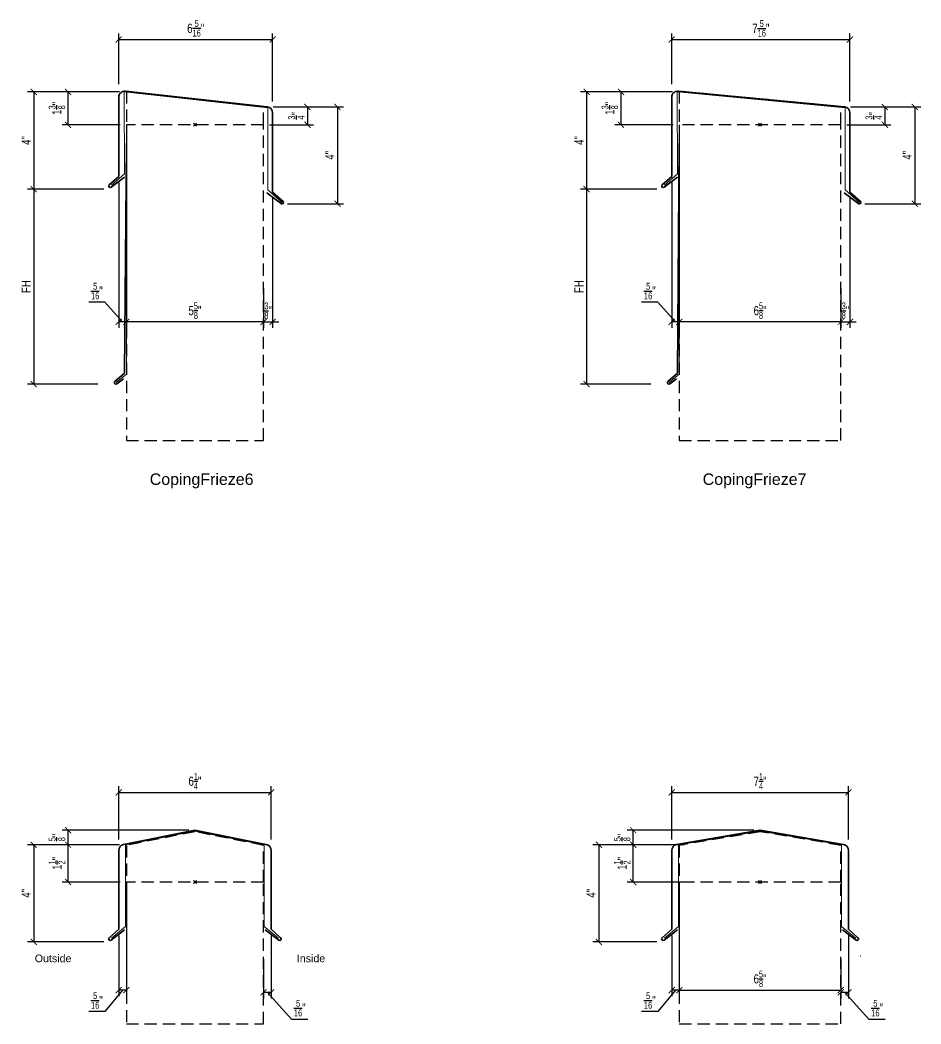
# Model space of a CAD drawing. Header units: inches. Extents: x 1550 to 1938, y 1113 to 1725.
# Drawn here: x 1650.75 to 1687.69, y 1655.64 to 1696.81 of the extents above; entities that cross this region are included whole.
import ezdxf
from ezdxf.enums import TextEntityAlignment as Align

# ---------------------------------------------------------------- set-up
doc = ezdxf.new("R2010")
doc.units = ezdxf.units.IN
doc.header["$LTSCALE"] = 4
doc.header["$MEASUREMENT"] = 0
doc.header["$PDMODE"] = 99
doc.header["$PDSIZE"] = 0.0625
doc.linetypes.add('HIDDEN2', pattern=[0.1875, 0.125, -0.0625])
doc.layers.get('Defpoints').update_dxf_attribs({"color": 121})
for name, color, linetype, lineweight in [('A-Anno-Dims', 211, 'Continuous', 25), ('G-Anno-Ttlb', 213, 'Continuous', 50), ('SubStrate', 81, 'HIDDEN2', 25), ('Thin', 150, 'Continuous', 18), ('Wide', 212, 'Continuous', 35)]:
    doc.layers.add(name, color=color, linetype=linetype, lineweight=lineweight)
doc.layers.add('G-Anno-Nplt', color=140, linetype='Continuous', lineweight=18, plot=False)
doc.styles.add('Arch-Dim', font='arial.ttf', dxfattribs={"width": 0.75})
doc.styles.add('RomanS', font='romans.shx')
doc.dimstyles.new('Aec-Arch-I-3', dxfattribs={"dimscale": 4, "dimtxt": 0.09375, "dimasz": 0.0625, "dimexe": 0.0625, "dimexo": 0.0625, "dimgap": 0.03125, "dimtad": 1, "dimdec": 4, "dimzin": 3, "dimdsep": 46, "dimlunit": 4, "dimtxsty": 'Arch-Dim', "dimblk": 'ARCHTICK', "dimcen": 0.09375, "dimclrd": 8, "dimclre": 8, "dimazin": 2, "dimtfac": 0.75, "dimtdec": 4, "dimtix": 1, "dimtmove": 1, "dimatfit": 2, "dimldrblk": 'OPEN90', "dimfxl": 1, "dimtolj": 1, "dimtzin": 0, "dimarcsym": 0})

# ---------------------------------------------------------------- blocks, each defined once
blk = doc.blocks.new('_ArchTick')
at = {"color": 0, "linetype": 'ByBlock', "const_width": 0.15}
blk.add_lwpolyline([(-0.5, -0.5), (0.5, 0.5)], dxfattribs=at)
blk = doc.blocks.new('*D57')
at = {"layer": 'A-Anno-Dims', "color": 8, "lineweight": -2, "transparency": 16777216}
for p, q in [((1661.132, 1693.246), (1664.014, 1693.246)), ((1663.764, 1693.246), (1663.764, 1689.277)), ((1661.711, 1689.277), (1664.014, 1689.277))]:
    blk.add_line(p, q, dxfattribs=at)
at = {"layer": 'Defpoints', "color": 0, "transparency": 16777216}
for p in [(1660.882, 1693.246), (1661.461, 1689.277), (1663.764, 1689.277)]:
    blk.add_point(p, dxfattribs=at)
at = {"layer": 'A-Anno-Dims', "color": 8, "lineweight": -2, "transparency": 16777216, "xscale": 0.25, "yscale": 0.25, "zscale": 0.25}
for p, rotation in [((1663.764, 1693.246), 90), ((1663.764, 1689.277), 270)]:
    blk.add_blockref('_ArchTick', p, dxfattribs=dict(at, rotation=rotation))
at = {"layer": 'A-Anno-Dims', "color": 0, "transparency": 16777216, "insert": (1663.452, 1691.262), "char_height": 0.375, "attachment_point": 5, "rotation": 90, "style": 'Arch-Dim'}
blk.add_mtext('\\A1;4"', dxfattribs=at)
blk = doc.blocks.new('_Open90')
at = {"color": 0, "linetype": 'ByBlock', "lineweight": -2}
for p, q in [((0, 0), (-1, 0)), ((-0.5, 0.5), (0, 0)), ((0, 0), (-0.5, -0.5))]:
    blk.add_line(p, q, dxfattribs=at)
blk = doc.blocks.new('*D58')
at = {"layer": 'A-Anno-Dims', "color": 8, "lineweight": -2, "transparency": 16777216}
for p, q in [((1654.792, 1694.173), (1654.792, 1696.26)), ((1661.104, 1693.472), (1661.104, 1696.26)), ((1654.792, 1696.01), (1661.104, 1696.01))]:
    blk.add_line(p, q, dxfattribs=at)
at = {"layer": 'Defpoints', "color": 0, "transparency": 16777216}
for p in [(1661.104, 1696.01), (1654.792, 1693.923), (1661.104, 1693.222)]:
    blk.add_point(p, dxfattribs=at)
at = {"layer": 'A-Anno-Dims', "color": 8, "lineweight": -2, "transparency": 16777216, "xscale": 0.25, "yscale": 0.25, "zscale": 0.25, "rotation": 180}
blk.add_blockref('_ArchTick', (1654.792, 1696.01), dxfattribs=at)
at = {"layer": 'A-Anno-Dims', "color": 8, "lineweight": -2, "transparency": 16777216, "xscale": 0.25, "yscale": 0.25, "zscale": 0.25}
blk.add_blockref('_ArchTick', (1661.104, 1696.01), dxfattribs=at)
at = {"layer": 'A-Anno-Dims', "color": 0, "transparency": 16777216, "insert": (1657.948, 1696.47), "char_height": 0.375, "attachment_point": 5, "style": 'Arch-Dim'}
blk.add_mtext('\\A1;6{\\H0.750000x;\\S5/16;}"', dxfattribs=at)
blk = doc.blocks.new('Anno_Title_T2')
at = {"color": 0, "linetype": 'ByBlock', "lineweight": -2, "style": 'RomanS'}
blk.add_attdef('TITLE', (0, 0.5), '', height=1.25, dxfattribs=at)
blk.add_attdef('SCALE', text='', height=0.75, dxfattribs=at).set_placement((0, -0.5), align=Align.TOP_LEFT)
blk = doc.blocks.new('AecDtl_CopingFrieze6')
at = {"layer": 'Thin'}
for points in [[(-3.425, -2.479), (-2.892, -2.005), (-2.895, 1.353), (2.997, 0.698), (2.997, -2.666), (3.585, -3.183)], [(-2.812, -0.755), (-2.812, -10.221), (-3.233, -10.574)]]:
    blk.add_lwpolyline(points, dxfattribs=at)
at = {"layer": 'Wide'}
for points in [[(3.529, -3.225, 0.937731), (3.625, -3.143), (3.187, -2.759), (3.187, 0.485, 0.382162), (2.965, 0.733), (-2.847, 1.379, 0.447008), (-3.125, 1.13), (-3.125, -2.12), (-3.517, -2.464, 0.414214), (-3.523, -2.553), (-3.521, -2.554, 0.393565), (-3.437, -2.563), (-2.888, -2.146)], [(-2.812, -0.755), (-2.888, -10.182), (-3.28, -10.527, 0.414214), (-3.286, -10.615), (-3.285, -10.617, 0.393565), (-3.2, -10.625), (-2.926, -10.417)]]:
    blk.add_lwpolyline(points, format="xyb", dxfattribs=at)
blk = doc.blocks.new('*D59')
at = {"layer": 'A-Anno-Dims', "color": 8, "lineweight": -2, "transparency": 16777216}
for p, q in [((1661.382, 1693.246), (1662.784, 1693.246)), ((1662.534, 1693.246), (1662.534, 1692.513)), ((1660.979, 1692.513), (1662.784, 1692.513))]:
    blk.add_line(p, q, dxfattribs=at)
at = {"layer": 'Defpoints', "color": 0, "transparency": 16777216}
for p in [(1661.132, 1693.246), (1660.729, 1692.513), (1662.534, 1692.513)]:
    blk.add_point(p, dxfattribs=at)
at = {"layer": 'A-Anno-Dims', "color": 8, "lineweight": -2, "transparency": 16777216, "xscale": 0.25, "yscale": 0.25, "zscale": 0.25}
for p, rotation in [((1662.534, 1693.246), 90), ((1662.534, 1692.513), 270)]:
    blk.add_blockref('_ArchTick', p, dxfattribs=dict(at, rotation=rotation))
at = {"layer": 'A-Anno-Dims', "color": 0, "transparency": 16777216, "insert": (1662.078, 1692.88), "char_height": 0.375, "attachment_point": 5, "rotation": 90, "style": 'Arch-Dim'}
blk.add_mtext('\\A1;{\\H0.750000x;\\S3/4;}"', dxfattribs=at)
blk = doc.blocks.new('*D53')
at = {"layer": 'A-Anno-Dims', "color": 8, "lineweight": -2, "transparency": 16777216}
for p, q in [((1654.82, 1693.861), (1652.465, 1693.861)), ((1652.715, 1692.513), (1652.715, 1693.861)), ((1654.854, 1692.513), (1652.465, 1692.513))]:
    blk.add_line(p, q, dxfattribs=at)
at = {"layer": 'Defpoints', "color": 0, "transparency": 16777216}
for p in [(1652.715, 1693.861), (1655.07, 1693.861), (1655.104, 1692.513)]:
    blk.add_point(p, dxfattribs=at)
at = {"layer": 'A-Anno-Dims', "color": 8, "lineweight": -2, "transparency": 16777216, "xscale": 0.25, "yscale": 0.25, "zscale": 0.25}
for p, rotation in [((1652.715, 1693.861), 90), ((1652.715, 1692.513), 270)]:
    blk.add_blockref('_ArchTick', p, dxfattribs=dict(at, rotation=rotation))
at = {"layer": 'A-Anno-Dims', "color": 0, "transparency": 16777216, "insert": (1652.256, 1693.187), "char_height": 0.375, "attachment_point": 5, "rotation": 90, "style": 'Arch-Dim'}
blk.add_mtext('\\A1;1{\\H0.750000x;\\S3/8;}"', dxfattribs=at)
blk = doc.blocks.new('*D54')
at = {"layer": 'A-Anno-Dims', "color": 8, "lineweight": -2, "transparency": 16777216}
for p, q in [((1654.82, 1693.861), (1651.054, 1693.861)), ((1651.304, 1693.861), (1651.304, 1689.876)), ((1654.186, 1689.876), (1651.054, 1689.876))]:
    blk.add_line(p, q, dxfattribs=at)
at = {"layer": 'Defpoints', "color": 0, "transparency": 16777216}
for p in [(1655.07, 1693.861), (1651.304, 1689.876), (1654.436, 1689.876)]:
    blk.add_point(p, dxfattribs=at)
at = {"layer": 'A-Anno-Dims', "color": 8, "lineweight": -2, "transparency": 16777216, "xscale": 0.25, "yscale": 0.25, "zscale": 0.25}
for p, rotation in [((1651.304, 1693.861), 90), ((1651.304, 1689.876), 270)]:
    blk.add_blockref('_ArchTick', p, dxfattribs=dict(at, rotation=rotation))
at = {"layer": 'A-Anno-Dims', "color": 0, "transparency": 16777216, "insert": (1650.992, 1691.868), "char_height": 0.375, "attachment_point": 5, "rotation": 90, "style": 'Arch-Dim'}
blk.add_mtext('\\A1;4"', dxfattribs=at)
blk = doc.blocks.new('*D55')
at = {"layer": 'A-Anno-Dims', "color": 8, "lineweight": -2, "transparency": 16777216}
for p, q in [((1655.104, 1692.013), (1655.104, 1684.181)), ((1654.792, 1690.144), (1654.792, 1684.181)), ((1654.227, 1685.239), (1653.56, 1685.239)), ((1654.948, 1684.431), (1654.227, 1685.239)), ((1655.104, 1684.431), (1654.792, 1684.431))]:
    blk.add_line(p, q, dxfattribs=at)
at = {"layer": 'Defpoints', "color": 0, "transparency": 16777216}
for p in [(1655.104, 1692.263), (1654.792, 1690.394), (1654.792, 1684.431)]:
    blk.add_point(p, dxfattribs=at)
at = {"layer": 'A-Anno-Dims', "color": 8, "lineweight": -2, "transparency": 16777216, "xscale": 0.25, "yscale": 0.25, "zscale": 0.25, "rotation": 180}
blk.add_blockref('_ArchTick', (1654.792, 1684.431), dxfattribs=at)
at = {"layer": 'A-Anno-Dims', "color": 8, "lineweight": -2, "transparency": 16777216, "xscale": 0.25, "yscale": 0.25, "zscale": 0.25}
blk.add_blockref('_ArchTick', (1655.104, 1684.431), dxfattribs=at)
at = {"layer": 'A-Anno-Dims', "color": 0, "transparency": 16777216, "insert": (1653.893, 1685.696), "char_height": 0.375, "attachment_point": 5, "style": 'Arch-Dim'}
blk.add_mtext('\\A1;{\\H0.750000x;\\S5/16;}"', dxfattribs=at)
blk = doc.blocks.new('*D60')
at = {"layer": 'A-Anno-Dims', "color": 8, "lineweight": -2, "transparency": 16777216}
for p, q in [((1661.104, 1689.505), (1661.104, 1684.181)), ((1660.729, 1685.793), (1660.729, 1684.181)), ((1660.729, 1684.431), (1660.479, 1684.431)), ((1660.729, 1684.431), (1661.104, 1684.431)), ((1661.104, 1684.431), (1661.354, 1684.431))]:
    blk.add_line(p, q, dxfattribs=at)
at = {"layer": 'Defpoints', "color": 0, "transparency": 16777216}
for p in [(1661.104, 1689.755), (1660.729, 1686.043), (1661.104, 1684.431)]:
    blk.add_point(p, dxfattribs=at)
at = {"layer": 'A-Anno-Dims', "color": 8, "lineweight": -2, "transparency": 16777216, "xscale": 0.25, "yscale": 0.25, "zscale": 0.25}
blk.add_blockref('_ArchTick', (1660.729, 1684.431), dxfattribs=at)
at = {"layer": 'A-Anno-Dims', "color": 8, "lineweight": -2, "transparency": 16777216, "xscale": 0.25, "yscale": 0.25, "zscale": 0.25, "rotation": 180}
blk.add_blockref('_ArchTick', (1661.104, 1684.431), dxfattribs=at)
at = {"layer": 'A-Anno-Dims', "color": 0, "transparency": 16777216, "insert": (1660.917, 1684.89), "char_height": 0.375, "attachment_point": 5, "style": 'Arch-Dim'}
blk.add_mtext('\\A1;{\\H0.750000x;\\S3/8;}"', dxfattribs=at)
blk = doc.blocks.new('*D62')
at = {"layer": 'A-Anno-Dims', "color": 8, "lineweight": -2, "transparency": 16777216}
for p, q in [((1653.936, 1689.876), (1651.054, 1689.876)), ((1651.304, 1689.876), (1651.304, 1681.876)), ((1653.936, 1681.876), (1651.054, 1681.876))]:
    blk.add_line(p, q, dxfattribs=at)
at = {"layer": 'Defpoints', "color": 0, "transparency": 16777216}
for p in [(1654.186, 1689.876), (1651.304, 1681.876), (1654.186, 1681.876)]:
    blk.add_point(p, dxfattribs=at)
at = {"layer": 'A-Anno-Dims', "color": 8, "lineweight": -2, "transparency": 16777216, "xscale": 0.25, "yscale": 0.25, "zscale": 0.25}
for p, rotation in [((1651.304, 1689.876), 90), ((1651.304, 1681.876), 270)]:
    blk.add_blockref('_ArchTick', p, dxfattribs=dict(at, rotation=rotation))
at = {"layer": 'A-Anno-Dims', "color": 0, "transparency": 16777216, "insert": (1650.992, 1685.876), "char_height": 0.375, "attachment_point": 5, "rotation": 90, "style": 'Arch-Dim'}
blk.add_mtext('\\A1;FH', dxfattribs=at)
blk = doc.blocks.new('*D63')
at = {"layer": 'A-Anno-Dims', "color": 8, "lineweight": -2, "transparency": 16777216}
for p, q in [((1655.104, 1685.543), (1655.104, 1684.181)), ((1660.729, 1685.543), (1660.729, 1684.181)), ((1660.729, 1684.431), (1655.104, 1684.431))]:
    blk.add_line(p, q, dxfattribs=at)
at = {"layer": 'Defpoints', "color": 0, "transparency": 16777216}
for p in [(1655.104, 1685.793), (1660.729, 1685.793), (1655.104, 1684.431)]:
    blk.add_point(p, dxfattribs=at)
at = {"layer": 'A-Anno-Dims', "color": 8, "lineweight": -2, "transparency": 16777216, "xscale": 0.25, "yscale": 0.25, "zscale": 0.25, "rotation": 180}
blk.add_blockref('_ArchTick', (1655.104, 1684.431), dxfattribs=at)
at = {"layer": 'A-Anno-Dims', "color": 8, "lineweight": -2, "transparency": 16777216, "xscale": 0.25, "yscale": 0.25, "zscale": 0.25}
blk.add_blockref('_ArchTick', (1660.729, 1684.431), dxfattribs=at)
at = {"layer": 'A-Anno-Dims', "color": 0, "transparency": 16777216, "insert": (1657.917, 1684.891), "char_height": 0.375, "attachment_point": 5, "style": 'Arch-Dim'}
blk.add_mtext('\\A1;5{\\H0.750000x;\\S5/8;}"', dxfattribs=at)
blk = doc.blocks.new('*D64')
at = {"layer": 'A-Anno-Dims', "color": 8, "lineweight": -2, "transparency": 16777216}
for p, q in [((1684.811, 1693.246), (1687.694, 1693.246)), ((1687.444, 1693.246), (1687.444, 1689.277)), ((1685.391, 1689.277), (1687.694, 1689.277))]:
    blk.add_line(p, q, dxfattribs=at)
at = {"layer": 'Defpoints', "color": 0, "transparency": 16777216}
for p in [(1684.561, 1693.246), (1685.141, 1689.277), (1687.444, 1689.277)]:
    blk.add_point(p, dxfattribs=at)
at = {"layer": 'A-Anno-Dims', "color": 8, "lineweight": -2, "transparency": 16777216, "xscale": 0.25, "yscale": 0.25, "zscale": 0.25}
for p, rotation in [((1687.444, 1693.246), 90), ((1687.444, 1689.277), 270)]:
    blk.add_blockref('_ArchTick', p, dxfattribs=dict(at, rotation=rotation))
at = {"layer": 'A-Anno-Dims', "color": 0, "transparency": 16777216, "insert": (1687.131, 1691.262), "char_height": 0.375, "attachment_point": 5, "rotation": 90, "style": 'Arch-Dim'}
blk.add_mtext('\\A1;4"', dxfattribs=at)
blk = doc.blocks.new('*D65')
at = {"layer": 'A-Anno-Dims', "color": 8, "lineweight": -2, "transparency": 16777216}
for p, q in [((1677.471, 1694.173), (1677.471, 1696.26)), ((1684.783, 1693.472), (1684.783, 1696.26)), ((1677.471, 1696.01), (1684.783, 1696.01))]:
    blk.add_line(p, q, dxfattribs=at)
at = {"layer": 'Defpoints', "color": 0, "transparency": 16777216}
for p in [(1684.783, 1696.01), (1677.471, 1693.923), (1684.783, 1693.222)]:
    blk.add_point(p, dxfattribs=at)
at = {"layer": 'A-Anno-Dims', "color": 8, "lineweight": -2, "transparency": 16777216, "xscale": 0.25, "yscale": 0.25, "zscale": 0.25, "rotation": 180}
blk.add_blockref('_ArchTick', (1677.471, 1696.01), dxfattribs=at)
at = {"layer": 'A-Anno-Dims', "color": 8, "lineweight": -2, "transparency": 16777216, "xscale": 0.25, "yscale": 0.25, "zscale": 0.25}
blk.add_blockref('_ArchTick', (1684.783, 1696.01), dxfattribs=at)
at = {"layer": 'A-Anno-Dims', "color": 0, "transparency": 16777216, "insert": (1681.127, 1696.467), "char_height": 0.375, "attachment_point": 5, "style": 'Arch-Dim'}
blk.add_mtext('\\A1;7{\\H0.750000x;\\S5/16;}"', dxfattribs=at)
blk = doc.blocks.new('*D70')
at = {"layer": 'A-Anno-Dims', "color": 8, "lineweight": -2, "transparency": 16777216}
for p, q in [((1685.061, 1693.246), (1686.464, 1693.246)), ((1686.214, 1693.246), (1686.214, 1692.513)), ((1684.658, 1692.513), (1686.464, 1692.513))]:
    blk.add_line(p, q, dxfattribs=at)
at = {"layer": 'Defpoints', "color": 0, "transparency": 16777216}
for p in [(1684.811, 1693.246), (1684.408, 1692.513), (1686.214, 1692.513)]:
    blk.add_point(p, dxfattribs=at)
at = {"layer": 'A-Anno-Dims', "color": 8, "lineweight": -2, "transparency": 16777216, "xscale": 0.25, "yscale": 0.25, "zscale": 0.25}
for p, rotation in [((1686.214, 1693.246), 90), ((1686.214, 1692.513), 270)]:
    blk.add_blockref('_ArchTick', p, dxfattribs=dict(at, rotation=rotation))
at = {"layer": 'A-Anno-Dims', "color": 0, "transparency": 16777216, "insert": (1685.758, 1692.88), "char_height": 0.375, "attachment_point": 5, "rotation": 90, "style": 'Arch-Dim'}
blk.add_mtext('\\A1;{\\H0.750000x;\\S3/4;}"', dxfattribs=at)
blk = doc.blocks.new('*D66')
at = {"layer": 'A-Anno-Dims', "color": 8, "lineweight": -2, "transparency": 16777216}
for p, q in [((1677.499, 1693.861), (1675.144, 1693.861)), ((1675.394, 1692.513), (1675.394, 1693.861)), ((1677.533, 1692.513), (1675.144, 1692.513))]:
    blk.add_line(p, q, dxfattribs=at)
at = {"layer": 'Defpoints', "color": 0, "transparency": 16777216}
for p in [(1675.394, 1693.861), (1677.749, 1693.861), (1677.783, 1692.513)]:
    blk.add_point(p, dxfattribs=at)
at = {"layer": 'A-Anno-Dims', "color": 8, "lineweight": -2, "transparency": 16777216, "xscale": 0.25, "yscale": 0.25, "zscale": 0.25}
for p, rotation in [((1675.394, 1693.861), 90), ((1675.394, 1692.513), 270)]:
    blk.add_blockref('_ArchTick', p, dxfattribs=dict(at, rotation=rotation))
at = {"layer": 'A-Anno-Dims', "color": 0, "transparency": 16777216, "insert": (1674.935, 1693.187), "char_height": 0.375, "attachment_point": 5, "rotation": 90, "style": 'Arch-Dim'}
blk.add_mtext('\\A1;1{\\H0.750000x;\\S3/8;}"', dxfattribs=at)
blk = doc.blocks.new('*D67')
at = {"layer": 'A-Anno-Dims', "color": 8, "lineweight": -2, "transparency": 16777216}
for p, q in [((1677.499, 1693.861), (1673.733, 1693.861)), ((1673.983, 1693.861), (1673.983, 1689.876)), ((1676.865, 1689.876), (1673.733, 1689.876))]:
    blk.add_line(p, q, dxfattribs=at)
at = {"layer": 'Defpoints', "color": 0, "transparency": 16777216}
for p in [(1677.749, 1693.861), (1673.983, 1689.876), (1677.115, 1689.876)]:
    blk.add_point(p, dxfattribs=at)
at = {"layer": 'A-Anno-Dims', "color": 8, "lineweight": -2, "transparency": 16777216, "xscale": 0.25, "yscale": 0.25, "zscale": 0.25}
for p, rotation in [((1673.983, 1693.861), 90), ((1673.983, 1689.876), 270)]:
    blk.add_blockref('_ArchTick', p, dxfattribs=dict(at, rotation=rotation))
at = {"layer": 'A-Anno-Dims', "color": 0, "transparency": 16777216, "insert": (1673.671, 1691.868), "char_height": 0.375, "attachment_point": 5, "rotation": 90, "style": 'Arch-Dim'}
blk.add_mtext('\\A1;4"', dxfattribs=at)
blk = doc.blocks.new('*D68')
at = {"layer": 'A-Anno-Dims', "color": 8, "lineweight": -2, "transparency": 16777216}
for p, q in [((1677.783, 1692.013), (1677.783, 1684.181)), ((1677.471, 1690.144), (1677.471, 1684.181)), ((1676.906, 1685.239), (1676.239, 1685.239)), ((1677.627, 1684.431), (1676.906, 1685.239)), ((1677.783, 1684.431), (1677.471, 1684.431))]:
    blk.add_line(p, q, dxfattribs=at)
at = {"layer": 'Defpoints', "color": 0, "transparency": 16777216}
for p in [(1677.783, 1692.263), (1677.471, 1690.394), (1677.471, 1684.431)]:
    blk.add_point(p, dxfattribs=at)
at = {"layer": 'A-Anno-Dims', "color": 8, "lineweight": -2, "transparency": 16777216, "xscale": 0.25, "yscale": 0.25, "zscale": 0.25, "rotation": 180}
blk.add_blockref('_ArchTick', (1677.471, 1684.431), dxfattribs=at)
at = {"layer": 'A-Anno-Dims', "color": 8, "lineweight": -2, "transparency": 16777216, "xscale": 0.25, "yscale": 0.25, "zscale": 0.25}
blk.add_blockref('_ArchTick', (1677.783, 1684.431), dxfattribs=at)
at = {"layer": 'A-Anno-Dims', "color": 0, "transparency": 16777216, "insert": (1676.573, 1685.696), "char_height": 0.375, "attachment_point": 5, "style": 'Arch-Dim'}
blk.add_mtext('\\A1;{\\H0.750000x;\\S5/16;}"', dxfattribs=at)
blk = doc.blocks.new('*D71')
at = {"layer": 'A-Anno-Dims', "color": 8, "lineweight": -2, "transparency": 16777216}
for p, q in [((1684.783, 1689.505), (1684.783, 1684.181)), ((1684.408, 1685.793), (1684.408, 1684.181)), ((1684.408, 1684.431), (1684.158, 1684.431)), ((1684.408, 1684.431), (1684.783, 1684.431)), ((1684.783, 1684.431), (1685.033, 1684.431))]:
    blk.add_line(p, q, dxfattribs=at)
at = {"layer": 'Defpoints', "color": 0, "transparency": 16777216}
for p in [(1684.783, 1689.755), (1684.408, 1686.043), (1684.783, 1684.431)]:
    blk.add_point(p, dxfattribs=at)
at = {"layer": 'A-Anno-Dims', "color": 8, "lineweight": -2, "transparency": 16777216, "xscale": 0.25, "yscale": 0.25, "zscale": 0.25}
blk.add_blockref('_ArchTick', (1684.408, 1684.431), dxfattribs=at)
at = {"layer": 'A-Anno-Dims', "color": 8, "lineweight": -2, "transparency": 16777216, "xscale": 0.25, "yscale": 0.25, "zscale": 0.25, "rotation": 180}
blk.add_blockref('_ArchTick', (1684.783, 1684.431), dxfattribs=at)
at = {"layer": 'A-Anno-Dims', "color": 0, "transparency": 16777216, "insert": (1684.596, 1684.89), "char_height": 0.375, "attachment_point": 5, "style": 'Arch-Dim'}
blk.add_mtext('\\A1;{\\H0.750000x;\\S3/8;}"', dxfattribs=at)
blk = doc.blocks.new('*D69')
at = {"layer": 'A-Anno-Dims', "color": 8, "lineweight": -2, "transparency": 16777216}
for p, q in [((1676.615, 1689.876), (1673.733, 1689.876)), ((1673.983, 1689.876), (1673.983, 1681.876)), ((1676.615, 1681.876), (1673.733, 1681.876))]:
    blk.add_line(p, q, dxfattribs=at)
at = {"layer": 'Defpoints', "color": 0, "transparency": 16777216}
for p in [(1676.865, 1689.876), (1673.983, 1681.876), (1676.865, 1681.876)]:
    blk.add_point(p, dxfattribs=at)
at = {"layer": 'A-Anno-Dims', "color": 8, "lineweight": -2, "transparency": 16777216, "xscale": 0.25, "yscale": 0.25, "zscale": 0.25}
for p, rotation in [((1673.983, 1689.876), 90), ((1673.983, 1681.876), 270)]:
    blk.add_blockref('_ArchTick', p, dxfattribs=dict(at, rotation=rotation))
at = {"layer": 'A-Anno-Dims', "color": 0, "transparency": 16777216, "insert": (1673.671, 1685.876), "char_height": 0.375, "attachment_point": 5, "rotation": 90, "style": 'Arch-Dim'}
blk.add_mtext('\\A1;FH', dxfattribs=at)
blk = doc.blocks.new('*D72')
at = {"layer": 'A-Anno-Dims', "color": 8, "lineweight": -2, "transparency": 16777216}
for p, q in [((1677.783, 1685.543), (1677.783, 1684.181)), ((1684.408, 1685.543), (1684.408, 1684.181)), ((1684.408, 1684.431), (1677.783, 1684.431))]:
    blk.add_line(p, q, dxfattribs=at)
at = {"layer": 'Defpoints', "color": 0, "transparency": 16777216}
for p in [(1677.783, 1685.793), (1684.408, 1685.793), (1677.783, 1684.431)]:
    blk.add_point(p, dxfattribs=at)
at = {"layer": 'A-Anno-Dims', "color": 8, "lineweight": -2, "transparency": 16777216, "xscale": 0.25, "yscale": 0.25, "zscale": 0.25, "rotation": 180}
blk.add_blockref('_ArchTick', (1677.783, 1684.431), dxfattribs=at)
at = {"layer": 'A-Anno-Dims', "color": 8, "lineweight": -2, "transparency": 16777216, "xscale": 0.25, "yscale": 0.25, "zscale": 0.25}
blk.add_blockref('_ArchTick', (1684.408, 1684.431), dxfattribs=at)
at = {"layer": 'A-Anno-Dims', "color": 0, "transparency": 16777216, "insert": (1681.096, 1684.891), "char_height": 0.375, "attachment_point": 5, "style": 'Arch-Dim'}
blk.add_mtext('\\A1;6{\\H0.750000x;\\S5/8;}"', dxfattribs=at)
blk = doc.blocks.new('AecDtl_CopingFrieze7')
at = {"layer": 'Thin'}
for points in [[(-3.925, -2.479), (-3.392, -2.005), (-3.395, 1.353), (3.497, 0.698), (3.497, -2.666), (4.085, -3.183)], [(-3.312, -0.755), (-3.312, -10.221), (-3.733, -10.574)]]:
    blk.add_lwpolyline(points, dxfattribs=at)
at = {"layer": 'Wide'}
for points in [[(4.029, -3.225, 0.937731), (4.125, -3.143), (3.687, -2.759), (3.687, 0.485, 0.382162), (3.465, 0.733), (-3.347, 1.379, 0.447008), (-3.625, 1.13), (-3.625, -2.12), (-4.017, -2.464, 0.414214), (-4.023, -2.553), (-4.021, -2.554, 0.393565), (-3.937, -2.563), (-3.388, -2.146)], [(-3.312, -0.755), (-3.388, -10.182), (-3.78, -10.527, 0.414214), (-3.786, -10.615), (-3.785, -10.617, 0.393565), (-3.7, -10.625), (-3.426, -10.417)]]:
    blk.add_lwpolyline(points, format="xyb", dxfattribs=at)
blk = doc.blocks.new('*D107')
at = {"layer": 'A-Anno-Dims', "color": 8, "lineweight": -2, "transparency": 16777216}
for p, q in [((1654.792, 1663.207), (1654.792, 1665.386)), ((1661.042, 1663.207), (1661.042, 1665.386)), ((1654.792, 1665.136), (1661.042, 1665.136))]:
    blk.add_line(p, q, dxfattribs=at)
at = {"layer": 'Defpoints', "color": 0, "transparency": 16777216}
for p in [(1661.042, 1665.136), (1654.792, 1662.957), (1661.042, 1662.957)]:
    blk.add_point(p, dxfattribs=at)
at = {"layer": 'A-Anno-Dims', "color": 8, "lineweight": -2, "transparency": 16777216, "xscale": 0.25, "yscale": 0.25, "zscale": 0.25, "rotation": 180}
blk.add_blockref('_ArchTick', (1654.792, 1665.136), dxfattribs=at)
at = {"layer": 'A-Anno-Dims', "color": 8, "lineweight": -2, "transparency": 16777216, "xscale": 0.25, "yscale": 0.25, "zscale": 0.25}
blk.add_blockref('_ArchTick', (1661.042, 1665.136), dxfattribs=at)
at = {"layer": 'A-Anno-Dims', "color": 0, "transparency": 16777216, "insert": (1657.917, 1665.593), "char_height": 0.375, "attachment_point": 5, "style": 'Arch-Dim'}
blk.add_mtext('\\A1;6{\\H0.750000x;\\S1/4;}"', dxfattribs=at)
blk = doc.blocks.new('*D104')
at = {"layer": 'A-Anno-Dims', "color": 8, "lineweight": -2, "transparency": 16777216}
for p, q in [((1654.82, 1662.986), (1652.465, 1662.986)), ((1652.715, 1661.457), (1652.715, 1662.986)), ((1654.854, 1661.457), (1652.465, 1661.457))]:
    blk.add_line(p, q, dxfattribs=at)
at = {"layer": 'Defpoints', "color": 0, "transparency": 16777216}
for p in [(1652.715, 1662.986), (1655.07, 1662.986), (1655.104, 1661.457)]:
    blk.add_point(p, dxfattribs=at)
at = {"layer": 'A-Anno-Dims', "color": 8, "lineweight": -2, "transparency": 16777216, "xscale": 0.25, "yscale": 0.25, "zscale": 0.25}
for p, rotation in [((1652.715, 1662.986), 90), ((1652.715, 1661.457), 270)]:
    blk.add_blockref('_ArchTick', p, dxfattribs=dict(at, rotation=rotation))
at = {"layer": 'A-Anno-Dims', "color": 0, "transparency": 16777216, "insert": (1652.261, 1662.222), "char_height": 0.375, "attachment_point": 5, "rotation": 90, "style": 'Arch-Dim'}
blk.add_mtext('\\A1;1{\\H0.750000x;\\S1/2;}"', dxfattribs=at)
blk = doc.blocks.new('*D105')
at = {"layer": 'A-Anno-Dims', "color": 8, "lineweight": -2, "transparency": 16777216}
for p, q in [((1654.82, 1662.986), (1651.054, 1662.986)), ((1651.304, 1662.986), (1651.304, 1659.001)), ((1654.186, 1659.001), (1651.054, 1659.001))]:
    blk.add_line(p, q, dxfattribs=at)
at = {"layer": 'Defpoints', "color": 0, "transparency": 16777216}
for p in [(1655.07, 1662.986), (1651.304, 1659.001), (1654.436, 1659.001)]:
    blk.add_point(p, dxfattribs=at)
at = {"layer": 'A-Anno-Dims', "color": 8, "lineweight": -2, "transparency": 16777216, "xscale": 0.25, "yscale": 0.25, "zscale": 0.25}
for p, rotation in [((1651.304, 1662.986), 90), ((1651.304, 1659.001), 270)]:
    blk.add_blockref('_ArchTick', p, dxfattribs=dict(at, rotation=rotation))
at = {"layer": 'A-Anno-Dims', "color": 0, "transparency": 16777216, "insert": (1650.992, 1660.994), "char_height": 0.375, "attachment_point": 5, "rotation": 90, "style": 'Arch-Dim'}
blk.add_mtext('\\A1;4"', dxfattribs=at)
blk = doc.blocks.new('*D106')
at = {"layer": 'A-Anno-Dims', "color": 8, "lineweight": -2, "transparency": 16777216}
for p, q in [((1655.104, 1661.139), (1655.104, 1656.777)), ((1654.792, 1659.269), (1654.792, 1656.777)), ((1654.948, 1657.027), (1654.227, 1656.144)), ((1655.104, 1657.027), (1654.792, 1657.027)), ((1654.227, 1656.144), (1653.56, 1656.144))]:
    blk.add_line(p, q, dxfattribs=at)
at = {"layer": 'Defpoints', "color": 0, "transparency": 16777216}
for p in [(1655.104, 1661.389), (1654.792, 1659.519), (1654.792, 1657.027)]:
    blk.add_point(p, dxfattribs=at)
at = {"layer": 'A-Anno-Dims', "color": 8, "lineweight": -2, "transparency": 16777216, "xscale": 0.25, "yscale": 0.25, "zscale": 0.25, "rotation": 180}
blk.add_blockref('_ArchTick', (1654.792, 1657.027), dxfattribs=at)
at = {"layer": 'A-Anno-Dims', "color": 8, "lineweight": -2, "transparency": 16777216, "xscale": 0.25, "yscale": 0.25, "zscale": 0.25}
blk.add_blockref('_ArchTick', (1655.104, 1657.027), dxfattribs=at)
at = {"layer": 'A-Anno-Dims', "color": 0, "transparency": 16777216, "insert": (1653.893, 1656.601), "char_height": 0.375, "attachment_point": 5, "style": 'Arch-Dim'}
blk.add_mtext('\\A1;{\\H0.750000x;\\S5/16;}"', dxfattribs=at)
blk = doc.blocks.new('*D108')
at = {"layer": 'A-Anno-Dims', "color": 8, "lineweight": -2, "transparency": 16777216}
for p, q in [((1661.042, 1659.269), (1661.042, 1656.686)), ((1660.729, 1658.298), (1660.729, 1656.686)), ((1660.729, 1656.936), (1661.042, 1656.936)), ((1660.885, 1656.936), (1661.883, 1655.832)), ((1661.883, 1655.832), (1662.551, 1655.832))]:
    blk.add_line(p, q, dxfattribs=at)
at = {"layer": 'Defpoints', "color": 0, "transparency": 16777216}
for p in [(1661.042, 1659.519), (1660.729, 1658.548), (1661.042, 1656.936)]:
    blk.add_point(p, dxfattribs=at)
at = {"layer": 'A-Anno-Dims', "color": 8, "lineweight": -2, "transparency": 16777216, "xscale": 0.25, "yscale": 0.25, "zscale": 0.25, "rotation": 180}
blk.add_blockref('_ArchTick', (1660.729, 1656.936), dxfattribs=at)
at = {"layer": 'A-Anno-Dims', "color": 8, "lineweight": -2, "transparency": 16777216, "xscale": 0.25, "yscale": 0.25, "zscale": 0.25}
blk.add_blockref('_ArchTick', (1661.042, 1656.936), dxfattribs=at)
at = {"layer": 'A-Anno-Dims', "color": 0, "transparency": 16777216, "insert": (1662.217, 1656.289), "char_height": 0.375, "attachment_point": 5, "style": 'Arch-Dim'}
blk.add_mtext('\\A1;{\\H0.750000x;\\S5/16;}"', dxfattribs=at)
blk = doc.blocks.new('*D111')
at = {"layer": 'A-Anno-Dims', "color": 8, "lineweight": -2, "transparency": 16777216}
for p, q in [((1657.667, 1663.582), (1652.465, 1663.582)), ((1652.715, 1662.986), (1652.715, 1663.582)), ((1654.82, 1662.986), (1652.465, 1662.986))]:
    blk.add_line(p, q, dxfattribs=at)
at = {"layer": 'Defpoints', "color": 0, "transparency": 16777216}
for p in [(1652.715, 1663.582), (1657.917, 1663.582), (1655.07, 1662.986)]:
    blk.add_point(p, dxfattribs=at)
at = {"layer": 'A-Anno-Dims', "color": 8, "lineweight": -2, "transparency": 16777216, "xscale": 0.25, "yscale": 0.25, "zscale": 0.25}
for p, rotation in [((1652.715, 1663.582), 90), ((1652.715, 1662.986), 270)]:
    blk.add_blockref('_ArchTick', p, dxfattribs=dict(at, rotation=rotation))
at = {"layer": 'A-Anno-Dims', "color": 0, "transparency": 16777216, "insert": (1652.258, 1663.284), "char_height": 0.375, "attachment_point": 5, "rotation": 90, "style": 'Arch-Dim'}
blk.add_mtext('\\A1;{\\H0.750000x;\\S5/8;}"', dxfattribs=at)
blk = doc.blocks.new('*D112')
at = {"layer": 'A-Anno-Dims', "color": 8, "lineweight": -2, "transparency": 16777216}
for p, q in [((1677.471, 1663.207), (1677.471, 1665.386)), ((1684.721, 1663.207), (1684.721, 1665.386)), ((1677.471, 1665.136), (1684.721, 1665.136))]:
    blk.add_line(p, q, dxfattribs=at)
at = {"layer": 'Defpoints', "color": 0, "transparency": 16777216}
for p in [(1684.721, 1665.136), (1677.471, 1662.957), (1684.721, 1662.957)]:
    blk.add_point(p, dxfattribs=at)
at = {"layer": 'A-Anno-Dims', "color": 8, "lineweight": -2, "transparency": 16777216, "xscale": 0.25, "yscale": 0.25, "zscale": 0.25, "rotation": 180}
blk.add_blockref('_ArchTick', (1677.471, 1665.136), dxfattribs=at)
at = {"layer": 'A-Anno-Dims', "color": 8, "lineweight": -2, "transparency": 16777216, "xscale": 0.25, "yscale": 0.25, "zscale": 0.25}
blk.add_blockref('_ArchTick', (1684.721, 1665.136), dxfattribs=at)
at = {"layer": 'A-Anno-Dims', "color": 0, "transparency": 16777216, "insert": (1681.096, 1665.59), "char_height": 0.375, "attachment_point": 5, "style": 'Arch-Dim'}
blk.add_mtext('\\A1;7{\\H0.750000x;\\S1/4;}"', dxfattribs=at)
blk = doc.blocks.new('*D113')
at = {"layer": 'A-Anno-Dims', "color": 8, "lineweight": -2, "transparency": 16777216}
for p, q in [((1677.999, 1662.986), (1675.644, 1662.986)), ((1675.894, 1661.457), (1675.894, 1662.986)), ((1678.033, 1661.457), (1675.644, 1661.457))]:
    blk.add_line(p, q, dxfattribs=at)
at = {"layer": 'Defpoints', "color": 0, "transparency": 16777216}
for p in [(1675.894, 1662.986), (1678.249, 1662.986), (1678.283, 1661.457)]:
    blk.add_point(p, dxfattribs=at)
at = {"layer": 'A-Anno-Dims', "color": 8, "lineweight": -2, "transparency": 16777216, "xscale": 0.25, "yscale": 0.25, "zscale": 0.25}
for p, rotation in [((1675.894, 1662.986), 90), ((1675.894, 1661.457), 270)]:
    blk.add_blockref('_ArchTick', p, dxfattribs=dict(at, rotation=rotation))
at = {"layer": 'A-Anno-Dims', "color": 0, "transparency": 16777216, "insert": (1675.44, 1662.222), "char_height": 0.375, "attachment_point": 5, "rotation": 90, "style": 'Arch-Dim'}
blk.add_mtext('\\A1;1{\\H0.750000x;\\S1/2;}"', dxfattribs=at)
blk = doc.blocks.new('*D114')
at = {"layer": 'A-Anno-Dims', "color": 8, "lineweight": -2, "transparency": 16777216}
for p, q in [((1677.499, 1662.986), (1674.233, 1662.986)), ((1674.483, 1662.986), (1674.483, 1659.001)), ((1676.865, 1659.001), (1674.233, 1659.001))]:
    blk.add_line(p, q, dxfattribs=at)
at = {"layer": 'Defpoints', "color": 0, "transparency": 16777216}
for p in [(1677.749, 1662.986), (1674.483, 1659.001), (1677.115, 1659.001)]:
    blk.add_point(p, dxfattribs=at)
at = {"layer": 'A-Anno-Dims', "color": 8, "lineweight": -2, "transparency": 16777216, "xscale": 0.25, "yscale": 0.25, "zscale": 0.25}
for p, rotation in [((1674.483, 1662.986), 90), ((1674.483, 1659.001), 270)]:
    blk.add_blockref('_ArchTick', p, dxfattribs=dict(at, rotation=rotation))
at = {"layer": 'A-Anno-Dims', "color": 0, "transparency": 16777216, "insert": (1674.171, 1660.994), "char_height": 0.375, "attachment_point": 5, "rotation": 90, "style": 'Arch-Dim'}
blk.add_mtext('\\A1;4"', dxfattribs=at)
blk = doc.blocks.new('*D115')
at = {"layer": 'A-Anno-Dims', "color": 8, "lineweight": -2, "transparency": 16777216}
for p, q in [((1677.783, 1661.139), (1677.783, 1656.777)), ((1677.471, 1659.269), (1677.471, 1656.777)), ((1677.627, 1657.027), (1676.906, 1656.144)), ((1677.783, 1657.027), (1677.471, 1657.027)), ((1676.906, 1656.144), (1676.239, 1656.144))]:
    blk.add_line(p, q, dxfattribs=at)
at = {"layer": 'Defpoints', "color": 0, "transparency": 16777216}
for p in [(1677.783, 1661.389), (1677.471, 1659.519), (1677.471, 1657.027)]:
    blk.add_point(p, dxfattribs=at)
at = {"layer": 'A-Anno-Dims', "color": 8, "lineweight": -2, "transparency": 16777216, "xscale": 0.25, "yscale": 0.25, "zscale": 0.25, "rotation": 180}
blk.add_blockref('_ArchTick', (1677.471, 1657.027), dxfattribs=at)
at = {"layer": 'A-Anno-Dims', "color": 8, "lineweight": -2, "transparency": 16777216, "xscale": 0.25, "yscale": 0.25, "zscale": 0.25}
blk.add_blockref('_ArchTick', (1677.783, 1657.027), dxfattribs=at)
at = {"layer": 'A-Anno-Dims', "color": 0, "transparency": 16777216, "insert": (1676.573, 1656.601), "char_height": 0.375, "attachment_point": 5, "style": 'Arch-Dim'}
blk.add_mtext('\\A1;{\\H0.750000x;\\S5/16;}"', dxfattribs=at)
blk = doc.blocks.new('*D116')
at = {"layer": 'A-Anno-Dims', "color": 8, "lineweight": -2, "transparency": 16777216}
for p, q in [((1684.721, 1659.269), (1684.721, 1656.686)), ((1684.408, 1658.298), (1684.408, 1656.686)), ((1684.408, 1656.936), (1684.721, 1656.936)), ((1684.565, 1656.936), (1685.563, 1655.832)), ((1685.563, 1655.832), (1686.23, 1655.832))]:
    blk.add_line(p, q, dxfattribs=at)
at = {"layer": 'Defpoints', "color": 0, "transparency": 16777216}
for p in [(1684.721, 1659.519), (1684.408, 1658.548), (1684.721, 1656.936)]:
    blk.add_point(p, dxfattribs=at)
at = {"layer": 'A-Anno-Dims', "color": 8, "lineweight": -2, "transparency": 16777216, "xscale": 0.25, "yscale": 0.25, "zscale": 0.25, "rotation": 180}
blk.add_blockref('_ArchTick', (1684.408, 1656.936), dxfattribs=at)
at = {"layer": 'A-Anno-Dims', "color": 8, "lineweight": -2, "transparency": 16777216, "xscale": 0.25, "yscale": 0.25, "zscale": 0.25}
blk.add_blockref('_ArchTick', (1684.721, 1656.936), dxfattribs=at)
at = {"layer": 'A-Anno-Dims', "color": 0, "transparency": 16777216, "insert": (1685.896, 1656.289), "char_height": 0.375, "attachment_point": 5, "style": 'Arch-Dim'}
blk.add_mtext('\\A1;{\\H0.750000x;\\S5/16;}"', dxfattribs=at)
blk = doc.blocks.new('*D117')
at = {"layer": 'A-Anno-Dims', "color": 8, "lineweight": -2, "transparency": 16777216}
for p, q in [((1680.846, 1663.582), (1675.644, 1663.582)), ((1675.894, 1662.986), (1675.894, 1663.582)), ((1677.499, 1662.986), (1675.644, 1662.986))]:
    blk.add_line(p, q, dxfattribs=at)
at = {"layer": 'Defpoints', "color": 0, "transparency": 16777216}
for p in [(1675.894, 1663.582), (1681.096, 1663.582), (1677.749, 1662.986)]:
    blk.add_point(p, dxfattribs=at)
at = {"layer": 'A-Anno-Dims', "color": 8, "lineweight": -2, "transparency": 16777216, "xscale": 0.25, "yscale": 0.25, "zscale": 0.25}
for p, rotation in [((1675.894, 1663.582), 90), ((1675.894, 1662.986), 270)]:
    blk.add_blockref('_ArchTick', p, dxfattribs=dict(at, rotation=rotation))
at = {"layer": 'A-Anno-Dims', "color": 0, "transparency": 16777216, "insert": (1675.438, 1663.284), "char_height": 0.375, "attachment_point": 5, "rotation": 90, "style": 'Arch-Dim'}
blk.add_mtext('\\A1;{\\H0.750000x;\\S5/8;}"', dxfattribs=at)
blk = doc.blocks.new('*D119')
at = {"layer": 'A-Anno-Dims', "color": 8, "lineweight": -2, "transparency": 16777216}
for p, q in [((1677.783, 1658.298), (1677.783, 1656.777)), ((1684.408, 1658.139), (1684.408, 1656.777)), ((1677.783, 1657.027), (1684.408, 1657.027))]:
    blk.add_line(p, q, dxfattribs=at)
at = {"layer": 'Defpoints', "color": 0, "transparency": 16777216}
for p in [(1677.783, 1658.548), (1684.408, 1658.389), (1684.408, 1657.027)]:
    blk.add_point(p, dxfattribs=at)
at = {"layer": 'A-Anno-Dims', "color": 8, "lineweight": -2, "transparency": 16777216, "xscale": 0.25, "yscale": 0.25, "zscale": 0.25, "rotation": 180}
blk.add_blockref('_ArchTick', (1677.783, 1657.027), dxfattribs=at)
at = {"layer": 'A-Anno-Dims', "color": 8, "lineweight": -2, "transparency": 16777216, "xscale": 0.25, "yscale": 0.25, "zscale": 0.25}
blk.add_blockref('_ArchTick', (1684.408, 1657.027), dxfattribs=at)
at = {"layer": 'A-Anno-Dims', "color": 0, "transparency": 16777216, "insert": (1681.096, 1657.487), "char_height": 0.375, "attachment_point": 5, "style": 'Arch-Dim'}
blk.add_mtext('\\A1;6{\\H0.750000x;\\S5/8;}"', dxfattribs=at)
blk = doc.blocks.new('AecDtl_PeakedCoping6')
at = {"layer": 'Thin'}
blk.add_lwpolyline([(3.425, -2.297), (2.844, -1.828), (2.847, 1.529), (0, 2.094), (-2.847, 1.529), (-2.844, -1.828), (-3.425, -2.297)], dxfattribs=at)
at = {"layer": 'Wide'}
blk.add_lwpolyline([(2.888, -1.964), (3.437, -2.381, 0.393565), (3.521, -2.372), (3.523, -2.37, 0.414214), (3.517, -2.282), (3.125, -1.938), (3.125, 1.295, 0.357511), (2.924, 1.54), (0, 2.125), (-2.924, 1.54, 0.357511), (-3.125, 1.295), (-3.125, -1.938), (-3.517, -2.282, 0.414214), (-3.523, -2.37), (-3.521, -2.372, 0.393565), (-3.437, -2.381), (-2.888, -1.964)], format="xyb", dxfattribs=at)
blk = doc.blocks.new('AecDtl_PeakedCoping7')
at = {"layer": 'Thin'}
blk.add_lwpolyline([(3.925, -2.297), (3.344, -1.828), (3.347, 1.529), (0, 2.094), (-3.347, 1.529), (-3.344, -1.828), (-3.925, -2.297)], dxfattribs=at)
at = {"layer": 'Wide'}
blk.add_lwpolyline([(3.388, -1.964), (3.937, -2.381, 0.393565), (4.021, -2.372), (4.023, -2.37, 0.414214), (4.017, -2.282), (3.625, -1.938), (3.625, 1.295, 0.357511), (3.424, 1.54), (0, 2.125), (-3.424, 1.54, 0.357511), (-3.625, 1.295), (-3.625, -1.938), (-4.017, -2.282, 0.414214), (-4.023, -2.37), (-4.021, -2.372, 0.393565), (-3.937, -2.381), (-3.388, -1.964)], format="xyb", dxfattribs=at)

msp = doc.modelspace()

# ---------------------------------------------------------------- linework, layer by layer
at = {"layer": 'G-Anno-Nplt'}
for p in [(1657.91655, 1692.51341), (1681.09588, 1692.51341), (1657.91655, 1661.45685), (1681.09588, 1661.45685)]:
    msp.add_point(p, dxfattribs=at)
at = {"layer": 'SubStrate'}
for points in [[(1660.72905, 1692.51341), (1660.72905, 1693.26341), (1655.10405, 1693.88841), (1655.10405, 1692.51341)], [(1684.40838, 1692.51341), (1684.40838, 1693.26341), (1677.78338, 1693.88841), (1677.78338, 1692.51341)], [(1660.72905, 1661.45685), (1660.72905, 1662.96183), (1657.91655, 1663.51935), (1655.10405, 1662.96183), (1655.10405, 1661.45685)], [(1684.40838, 1661.45685), (1684.40838, 1662.96183), (1681.09588, 1663.51935), (1677.78338, 1662.96183), (1677.78338, 1661.45685)]]:
    msp.add_lwpolyline(points, dxfattribs=at)
for points in [[(1655.10405, 1679.57227), (1660.72905, 1679.57227), (1660.72905, 1692.51341), (1655.10405, 1692.51341)], [(1677.78338, 1679.57227), (1684.40838, 1679.57227), (1684.40838, 1692.51341), (1677.78338, 1692.51341)], [(1655.10405, 1655.63891), (1660.72905, 1655.63891), (1660.72905, 1661.45685), (1655.10405, 1661.45685)], [(1677.78338, 1655.63891), (1684.40838, 1655.63891), (1684.40838, 1661.45685), (1677.78338, 1661.45685)]]:
    msp.add_lwpolyline(points, close=True, dxfattribs=at)
at = {"layer": 'Wide'}
for points in [[(1661.46129, 1689.27717), (1660.86724, 1689.72834)], [(1685.14062, 1689.27717), (1684.54658, 1689.72834)], [(1661.54294, 1689.2965), (1661.53993, 1689.29253)], [(1685.22227, 1689.2965), (1685.21926, 1689.29253)], [(1661.54294, 1658.42199), (1661.53993, 1658.41803)], [(1685.22227, 1658.42199), (1685.21926, 1658.41803)]]:
    msp.add_lwpolyline(points, dxfattribs=at)

# ---------------------------------------------------------------- block references
for name, p in [('AecDtl_CopingFrieze6', (1657.91655, 1692.51341)), ('AecDtl_CopingFrieze7', (1681.09588, 1692.51341)), ('AecDtl_PeakedCoping6', (1657.91655, 1661.45685)), ('AecDtl_PeakedCoping7', (1681.09588, 1661.45685))]:
    msp.add_blockref(name, p)
at = {"layer": 'G-Anno-Ttlb'}
ref = msp.add_blockref('Anno_Title_T2', (1656.06343, 1677.55699), dxfattribs=dict(at, xscale=0.375, yscale=0.375, zscale=0.375))
ref.add_attrib('TITLE', 'CopingFrieze6', (1656.06343, 1677.74449), dxfattribs={"layer": '0', "color": 0, "linetype": 'ByBlock', "lineweight": -2, "height": 0.46875, "style": 'Arch-Dim'})
ref = msp.add_blockref('Anno_Title_T2', (1678.74276, 1677.55699), dxfattribs=dict(at, xscale=0.375, yscale=0.375, zscale=0.375))
ref.add_attrib('TITLE', 'CopingFrieze7', (1678.74276, 1677.74449), dxfattribs={"layer": '0', "color": 0, "linetype": 'ByBlock', "lineweight": -2, "height": 0.46875, "style": 'Arch-Dim'})
ref = msp.add_blockref('Anno_Title_T2', (1651.348, 1658.04568), dxfattribs=dict(at, xscale=0.25, yscale=0.25, zscale=0.25))
ref.add_attrib('TITLE', 'Outside', (1651.348, 1658.17068), dxfattribs={"layer": '0', "color": 0, "linetype": 'ByBlock', "lineweight": -2, "height": 0.3125, "style": 'Arch-Dim'})
ref = msp.add_blockref('Anno_Title_T2', (1662.0966, 1658.04568), dxfattribs=dict(at, xscale=0.25, yscale=0.25, zscale=0.25))
ref.add_attrib('TITLE', 'Inside', (1662.0966, 1658.17068), dxfattribs={"layer": '0', "color": 0, "linetype": 'ByBlock', "lineweight": -2, "height": 0.3125, "style": 'Arch-Dim'})

# ---------------------------------------------------------------- dimensions: what is measured, and where the dimension line sits
at = {"layer": 'A-Anno-Dims'}
for base, p1, p2, picture, middle in [((1661.10405, 1696.01048), (1654.79155, 1693.92313), (1661.10405, 1693.22175), '*D58', (1657.9478, 1696.47026)), ((1684.78338, 1696.01048), (1677.47088, 1693.92313), (1684.78338, 1693.22175), '*D65', (1681.12713, 1696.46706)), ((1661.10405, 1684.43085), (1660.72905, 1686.04284), (1661.10405, 1689.75463), '*D60', (1660.91655, 1684.89002)), ((1684.78338, 1684.43085), (1684.40838, 1686.04284), (1684.78338, 1689.75463), '*D71', (1684.59588, 1684.89002)), ((1655.10405, 1684.43085), (1660.72905, 1685.79284), (1655.10405, 1685.79284), '*D63', (1657.91655, 1684.89063)), ((1677.78338, 1684.43085), (1684.40838, 1685.79284), (1677.78338, 1685.79284), '*D72', (1681.09588, 1684.89063)), ((1661.04155, 1665.13598), (1654.79155, 1662.95685), (1661.04155, 1662.95685), '*D107', (1657.91655, 1665.59288)), ((1684.72088, 1665.13598), (1677.47088, 1662.95685), (1684.72088, 1662.95685), '*D112', (1681.09588, 1665.58968)), ((1684.40838, 1657.02693), (1677.78338, 1658.54788), (1684.40838, 1658.38891), '*D119', (1681.09588, 1657.4867))]:
    dim = msp.add_linear_dim(base=base, p1=p1, p2=p2, dimstyle='Aec-Arch-I-3', dxfattribs=at)
    dim.commit()
    dim.dimension.update_dxf_attribs({"geometry": picture, "text_midpoint": middle})
for base, p1, p2, picture, middle in [((1651.304, 1689.87572), (1655.06973, 1693.86078), (1654.43577, 1689.87572), '*D54', (1650.9915, 1691.86825)), ((1652.71483, 1693.86078), (1655.10405, 1692.51341), (1655.06973, 1693.86078), '*D53', (1652.25566, 1693.1871)), ((1673.98333, 1689.87572), (1677.74906, 1693.86078), (1677.1151, 1689.87572), '*D67', (1673.67083, 1691.86825)), ((1675.39416, 1693.86078), (1677.78338, 1692.51341), (1677.74906, 1693.86078), '*D66', (1674.935, 1693.1871)), ((1662.534463, 1692.513412), (1661.131655, 1693.246456), (1660.729047, 1692.513412), '*D59', (1662.078268, 1692.879934)), ((1663.76442, 1689.27717), (1660.88165, 1693.24646), (1661.46129, 1689.27717), '*D57', (1663.45192, 1691.26181)), ((1686.213795, 1692.513412), (1684.810987, 1693.246456), (1684.408379, 1692.513412), '*D70', (1685.757601, 1692.879934)), ((1687.44375, 1689.27717), (1684.56099, 1693.24646), (1685.14062, 1689.27717), '*D64', (1687.13125, 1691.26181)), ((1652.71483, 1663.58185), (1655.06973, 1662.98628), (1657.91655, 1663.58185), '*D111', (1652.25825, 1663.28407)), ((1675.89416, 1663.58185), (1677.74906, 1662.98628), (1681.09588, 1663.58185), '*D117', (1675.43759, 1663.28407)), ((1651.304, 1659.00122), (1655.06973, 1662.98628), (1654.43577, 1659.00122), '*D105', (1650.9915, 1660.99375)), ((1652.71483, 1662.98628), (1655.10405, 1661.45685), (1655.06973, 1662.98628), '*D104', (1652.26056, 1662.22157)), ((1674.48333, 1659.00122), (1677.74906, 1662.98628), (1677.1151, 1659.00122), '*D114', (1674.17083, 1660.99375)), ((1675.89416, 1662.98628), (1678.28338, 1661.45685), (1678.24906, 1662.98628), '*D113', (1675.43989, 1662.22157))]:
    dim = msp.add_linear_dim(base=base, p1=p1, p2=p2, angle=90, dimstyle='Aec-Arch-I-3', dxfattribs=at)
    dim.commit()
    dim.dimension.update_dxf_attribs({"geometry": picture, "text_midpoint": middle})
for base, p1, p2, picture, middle in [((1654.79155, 1684.43085), (1655.10405, 1692.26341), (1654.79155, 1690.39352), '*D55', (1654.10216, 1685.23928)), ((1677.47088, 1684.43085), (1677.78338, 1692.26341), (1677.47088, 1690.39352), '*D68', (1676.78149, 1685.23928)), ((1654.79155, 1657.02693), (1655.10405, 1661.38891), (1654.79155, 1659.51902), '*D106', (1654.10216, 1656.14403)), ((1677.47088, 1657.02693), (1677.78338, 1661.38891), (1677.47088, 1659.51902), '*D115', (1676.78149, 1656.14403)), ((1661.04155, 1656.9359), (1660.72905, 1658.54788), (1661.04155, 1659.51902), '*D108', (1662.00838, 1655.83227)), ((1684.72088, 1656.9359), (1684.40838, 1658.54788), (1684.72088, 1659.51902), '*D116', (1685.68771, 1655.83227))]:
    dim = msp.add_linear_dim(base=base, p1=p1, p2=p2, dimstyle='Aec-Arch-I-3', dxfattribs=at)
    dim.commit()
    dim.dimension.update_dxf_attribs({"geometry": picture, "text_midpoint": middle, "dimtype": 160})
for base, p1, p2, picture, middle in [((1651.304, 1681.87572), (1654.18577, 1689.87572), (1654.18577, 1681.87572), '*D62', (1650.9915, 1685.87572)), ((1673.98333, 1681.87572), (1676.8651, 1689.87572), (1676.8651, 1681.87572), '*D69', (1673.67083, 1685.87572))]:
    dim = msp.add_linear_dim(base=base, p1=p1, p2=p2, angle=90, text='FH', dimstyle='Aec-Arch-I-3', dxfattribs=at)
    dim.commit()
    dim.dimension.update_dxf_attribs({"geometry": picture, "text_midpoint": middle})

doc.saveas('drawing.dxf')
